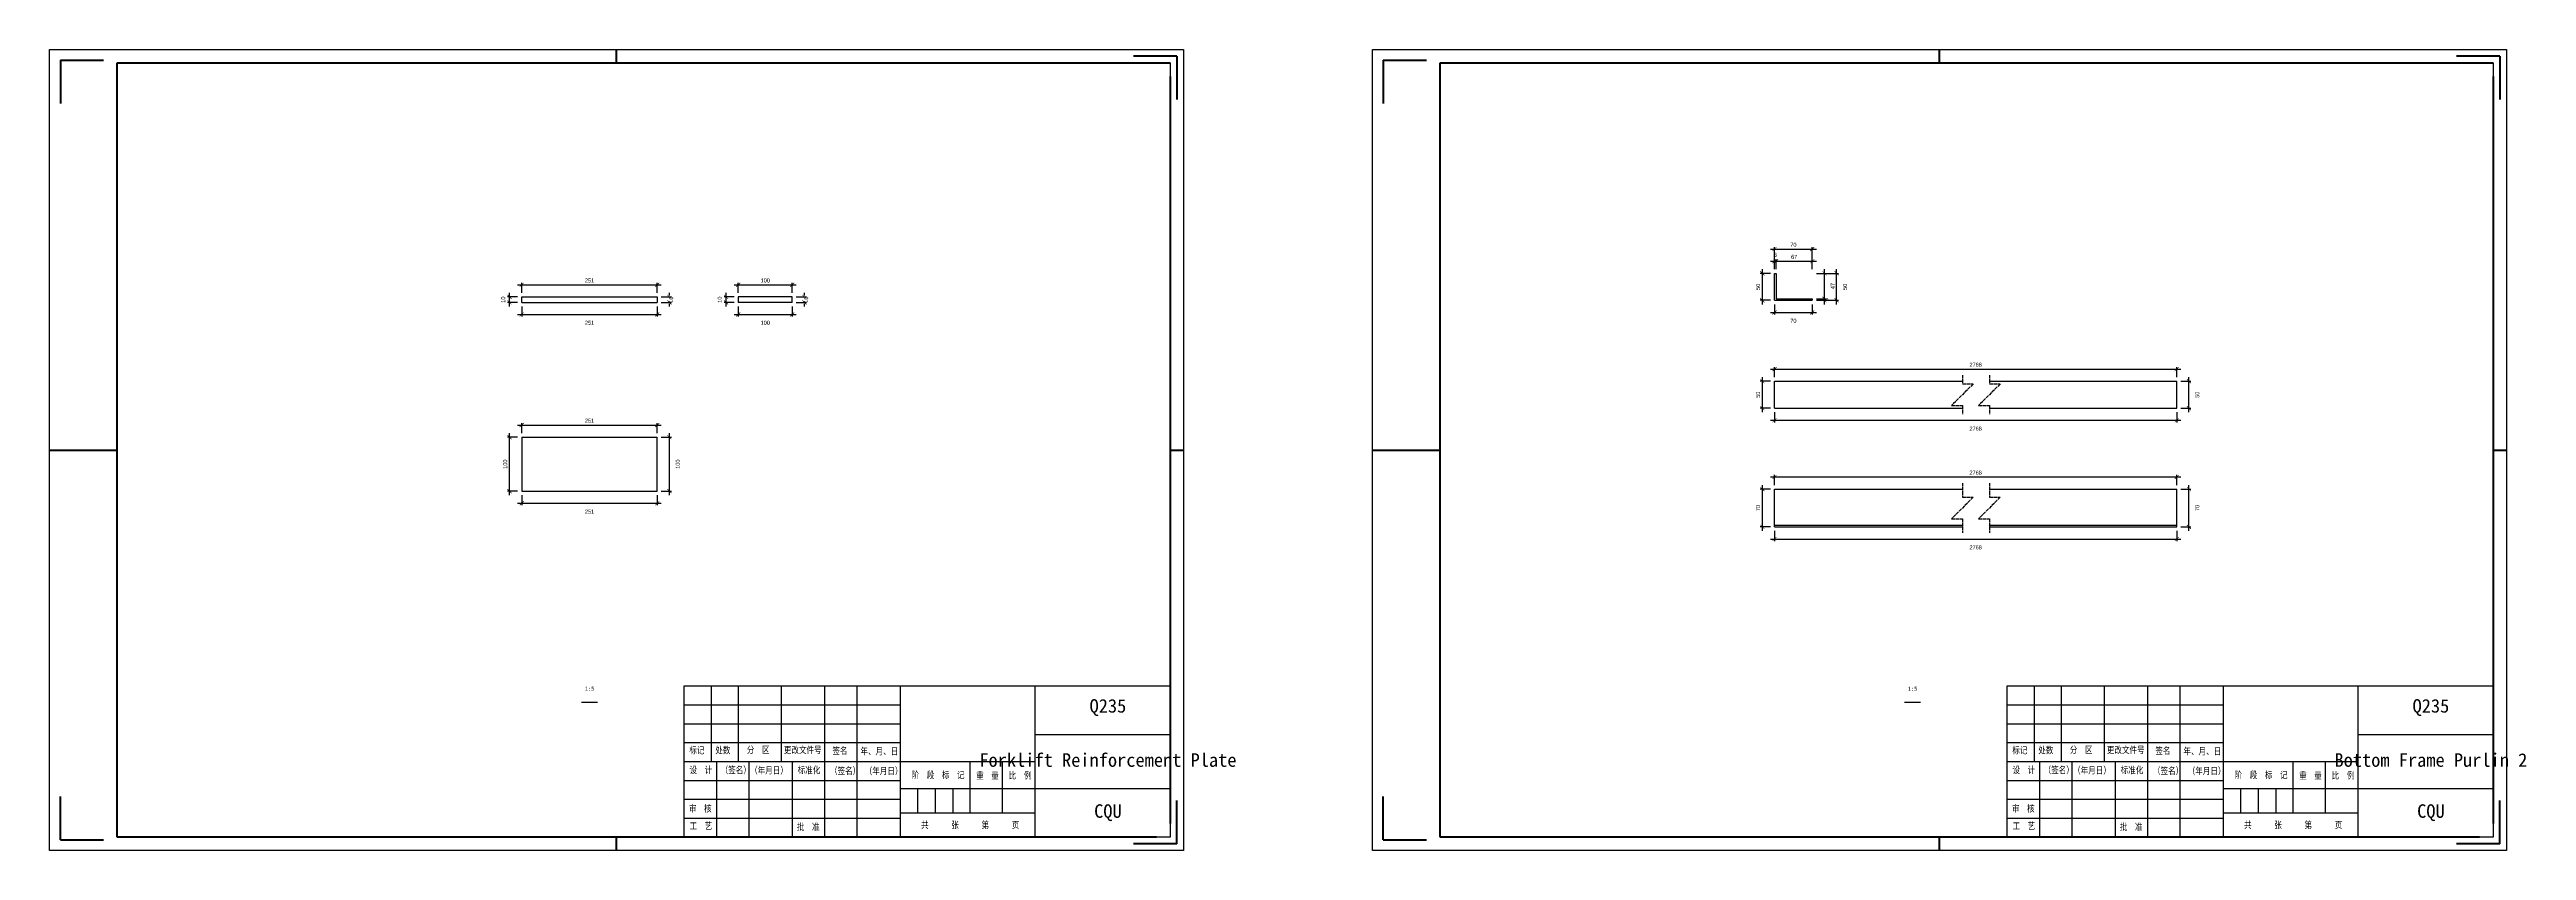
# Model space of a CAD drawing. Header units: millimetres. Extents: x 0 to 1925, y 0 to 4345.
# Drawn here: x 980 to 1897, y 1101 to 1398 of the extents above; entities that cross this region are included whole.
import ezdxf

# ---------------------------------------------------------------- set-up
doc = ezdxf.new("R2010")
doc.units = ezdxf.units.MM
doc.linetypes.add('DASHED', pattern=[1.524, 1.27, -0.254])
doc.layers.add('总内框线', color=7, linetype='Continuous', lineweight=50)
doc.layers.add('总外框线', color=7, linetype='Continuous', lineweight=30)
doc.styles.add('OpenSansCondensed-Light', font='OpenSansCondensed-Light.ttf')
doc.styles.add('陈杰（2）', font='gbenor.shx', dxfattribs={"width": 0.8, "bigfont": 'gbcbig.shx'})
doc.dimstyles.new('EZDXF', dxfattribs={"dimtxt": 0.25, "dimasz": 0.175, "dimexe": 0.375, "dimexo": 0.125, "dimgap": 0.1, "dimtad": 1, "dimlfac": 100, "dimzin": 12, "dimdsep": 46, "dimtxsty": 'OpenSansCondensed-Light', "dimblk": 'ARCHTICK', "dimcen": 2.5, "dimazin": 3, "dimtfac": 0.5, "dimtmove": 2, "dimatfit": 3, "dimarcsym": 0})

# ---------------------------------------------------------------- blocks, each defined once
blk = doc.blocks.new('_ARCHTICK')
at = {"color": 0, "linetype": 'ByBlock', "const_width": 0.15}
blk.add_lwpolyline([(-0.5, -0.5), (0.5, 0.5)], dxfattribs=at)

msp = doc.modelspace()

# ---------------------------------------------------------------- linework, layer by layer
for p, q in [((1395, 1393), (1395, 1208)), ((1885, 1393), (1885, 1208)), ((1618.87901, 1305), (1618.87901, 1315)), ((1618.87901, 1315), (1619.47901, 1315)), ((1619.47901, 1315), (1619.47901, 1305.6)), ((1154.87901, 1304.25), (1154.87901, 1306.25)), ((1154.87901, 1306.25), (1205.07901, 1306.25)), ((1154.87901, 1304.25), (1205.07901, 1304.25)), ((1205.07901, 1306.25), (1205.07901, 1304.25)), ((1255.07901, 1306.25), (1235.07901, 1306.25)), ((1235.07901, 1306.25), (1235.07901, 1304.25)), ((1255.07901, 1304.25), (1235.07901, 1304.25)), ((1255.07901, 1304.25), (1255.07901, 1306.25)), ((1618.87901, 1305), (1632.87901, 1305)), ((1619.47901, 1305.6), (1632.87901, 1305.6)), ((1632.87901, 1305.6), (1632.87901, 1305)), ((1618.87901, 1265), (1618.87901, 1275)), ((1618.87901, 1275), (1688.47901, 1275)), ((1698.47901, 1275), (1767.87901, 1275)), ((1767.87901, 1265), (1767.87901, 1275)), ((1618.87901, 1265), (1688.47901, 1265)), ((1698.47901, 1265), (1767.87901, 1265)), ((1154.87901, 1254.25), (1154.87901, 1234.25)), ((1154.87901, 1254.25), (1205.07901, 1254.25)), ((1205.07901, 1234.25), (1205.07901, 1254.25)), ((1154.87901, 1234.25), (1205.07901, 1234.25)), ((1618.87901, 1221.6), (1618.87901, 1235)), ((1618.87901, 1235), (1688.47901, 1235)), ((1698.47901, 1235), (1767.87901, 1235)), ((1767.87901, 1221.6), (1767.87901, 1235)), ((1618.87901, 1221), (1618.87901, 1221.6)), ((1618.87901, 1221.6), (1688.47901, 1221.6)), ((1618.87901, 1221), (1688.47901, 1221)), ((1698.47901, 1221.6), (1767.87901, 1221.6)), ((1698.47901, 1221), (1767.87901, 1221)), ((1767.87901, 1221), (1767.87901, 1221.6)), ((1177, 1156), (1183, 1156)), ((1215, 1162), (1395, 1162)), ((1215, 1106), (1215, 1162)), ((1225, 1162), (1225, 1134)), ((1235, 1162), (1235, 1134)), ((1251, 1162), (1251, 1134)), ((1267, 1162), (1267, 1134)), ((1279, 1162), (1279, 1106)), ((1295, 1162), (1295, 1106)), ((1345, 1106), (1345, 1162)), ((1395, 1162), (1395, 1106)), ((1667, 1156), (1673, 1156)), ((1705, 1162), (1885, 1162)), ((1705, 1106), (1705, 1162)), ((1715, 1162), (1715, 1134)), ((1725, 1162), (1725, 1134)), ((1741, 1162), (1741, 1134)), ((1757, 1162), (1757, 1134)), ((1769, 1162), (1769, 1106)), ((1785, 1162), (1785, 1106)), ((1835, 1106), (1835, 1162)), ((1885, 1162), (1885, 1106)), ((1215, 1155), (1295, 1155)), ((1215, 1148), (1295, 1148)), ((1705, 1155), (1785, 1155)), ((1705, 1148), (1785, 1148)), ((1215, 1141), (1295, 1141)), ((1345, 1144), (1395, 1144)), ((1705, 1141), (1785, 1141)), ((1835, 1144), (1885, 1144)), ((1215, 1134), (1345, 1134)), ((1227, 1134), (1227, 1106)), ((1239, 1134), (1239, 1106)), ((1255, 1134), (1255, 1106)), ((1267, 1134), (1267, 1106)), ((1321, 1115), (1321, 1134)), ((1333, 1115), (1333, 1134)), ((1705, 1134), (1835, 1134)), ((1717, 1134), (1717, 1106)), ((1729, 1134), (1729, 1106)), ((1745, 1134), (1745, 1106)), ((1757, 1134), (1757, 1106)), ((1811, 1115), (1811, 1134)), ((1823, 1115), (1823, 1134)), ((1215, 1127), (1295, 1127)), ((1215, 1120), (1295, 1120)), ((1295, 1124), (1345, 1124)), ((1301.5, 1124), (1301.5, 1115)), ((1308, 1124), (1308, 1115)), ((1314.5, 1124), (1314.5, 1115)), ((1345, 1124), (1395, 1124)), ((1705, 1127), (1785, 1127)), ((1705, 1120), (1785, 1120)), ((1785, 1124), (1835, 1124)), ((1791.5, 1124), (1791.5, 1115)), ((1798, 1124), (1798, 1115)), ((1804.5, 1124), (1804.5, 1115)), ((1835, 1124), (1885, 1124)), ((1215, 1113), (1295, 1113)), ((1295, 1115), (1345, 1115)), ((1705, 1113), (1785, 1113)), ((1785, 1115), (1835, 1115)), ((1395, 1106), (1215, 1106)), ((1885, 1106), (1705, 1106))]:
    msp.add_line(p, q)
at = {"linetype": 'DASHED'}
for p, q in [((1688.47901, 1277.25), (1688.47901, 1274)), ((1698.47901, 1277.25), (1698.47901, 1274)), ((1692.47901, 1274), (1684.47901, 1266)), ((1684.47901, 1266), (1688.47901, 1266)), ((1688.47901, 1274), (1692.47901, 1274)), ((1688.47901, 1266), (1688.47901, 1262.75)), ((1702.47901, 1274), (1694.47901, 1266)), ((1694.47901, 1266), (1698.47901, 1266)), ((1698.47901, 1274), (1702.47901, 1274)), ((1698.47901, 1266), (1698.47901, 1262.75)), ((1692.47901, 1232), (1684.47901, 1224)), ((1688.47901, 1237.25), (1688.47901, 1232)), ((1688.47901, 1232), (1692.47901, 1232)), ((1702.47901, 1232), (1694.47901, 1224)), ((1698.47901, 1237.25), (1698.47901, 1232)), ((1698.47901, 1232), (1702.47901, 1232)), ((1684.47901, 1224), (1688.47901, 1224)), ((1688.47901, 1224), (1688.47901, 1218.75)), ((1694.47901, 1224), (1698.47901, 1224)), ((1698.47901, 1224), (1698.47901, 1218.75))]:
    msp.add_line(p, q, dxfattribs=at)
at = {"layer": '总内框线'}
for p, q in [((1190, 1393), (1190, 1398)), ((1397.5, 1395.5), (1381.5, 1395.5)), ((1397.5, 1395.5), (1397.5, 1379.5)), ((1680, 1393), (1680, 1398)), ((1887.5, 1395.5), (1871.5, 1395.5)), ((1887.5, 1395.5), (1887.5, 1379.5)), ((984, 1394), (984, 1378)), ((984, 1394), (1000, 1394)), ((1005, 1106), (1005, 1393)), ((1005, 1393), (1395, 1393)), ((1395, 1388), (1395, 1111)), ((1474, 1394), (1474, 1378)), ((1474, 1394), (1490, 1394)), ((1495, 1106), (1495, 1393)), ((1495, 1393), (1885, 1393)), ((1885, 1388), (1885, 1111)), ((980, 1249.5), (1005, 1249.5)), ((1395, 1249.5), (1400, 1249.5)), ((1470, 1249.5), (1495, 1249.5)), ((1885, 1249.5), (1890, 1249.5)), ((984, 1105), (984, 1121)), ((1397.5, 1103.5), (1397.5, 1119.5)), ((1474, 1105), (1474, 1121)), ((1887.5, 1103.5), (1887.5, 1119.5)), ((984, 1105), (1000, 1105)), ((1390, 1106), (1005, 1106)), ((1190, 1101), (1190, 1106)), ((1397.5, 1103.5), (1381.5, 1103.5)), ((1474, 1105), (1490, 1105)), ((1880, 1106), (1495, 1106)), ((1680, 1101), (1680, 1106)), ((1887.5, 1103.5), (1871.5, 1103.5))]:
    msp.add_line(p, q, dxfattribs=at)
at = {"layer": '总外框线'}
for p, q in [((980, 1101), (980, 1398)), ((980, 1398), (1400, 1398)), ((1400, 1398), (1400, 1101)), ((1470, 1101), (1470, 1398)), ((1470, 1398), (1890, 1398)), ((1890, 1398), (1890, 1101)), ((1400, 1101), (980, 1101)), ((1890, 1101), (1470, 1101))]:
    msp.add_line(p, q, dxfattribs=at)

# ---------------------------------------------------------------- texts
at = {"attachment_point": 5}
for s, insert, char_height in [('1:5', (1180, 1161), 1.5), ('Q235', (1372, 1154), 5), ('1:5', (1670, 1161), 1.5), ('Q235', (1862, 1154), 5), ('Forklift Reinforcement Plate', (1372, 1134.5), 5), ('Bottom Frame Purlin 2', (1862, 1134.5), 5), ('CQU', (1372, 1115), 5), ('CQU', (1862, 1115), 5)]:
    msp.add_mtext(s, dxfattribs=dict(at, insert=insert, char_height=char_height))
at = {"char_height": 2.5, "width": 93.0192856, "attachment_point": 1, "style": '陈杰（2）'}
for s, insert in [('{\\fSimSun|b0|i0|c134|p2;标记}', (1216.95482, 1139.44053)), ('{\\fSimSun|b0|i0|c134|p2;处数}', (1226.57596, 1139.45543)), ('{\\fSimSun|b0|i0|c134|p2;分\u3000区}', (1238.23692, 1139.57959)), ('{\\fSimSun|b0|i0|c134|p2;更改文件号}', (1251.97169, 1139.52496)), ('{\\fSimSun|b0|i0|c134|p2;签名}', (1269.95608, 1139.2667)), ('{\\fSimSun|b0|i0|c134|p2;年、月、日}', (1280.35064, 1139.07301)), ('{\\fSimSun|b0|i0|c134|p2;标记}', (1706.95482, 1139.44053)), ('{\\fSimSun|b0|i0|c134|p2;处数}', (1716.57596, 1139.45543)), ('{\\fSimSun|b0|i0|c134|p2;分\u3000区}', (1728.23692, 1139.57959)), ('{\\fSimSun|b0|i0|c134|p2;更改文件号}', (1741.97169, 1139.52496)), ('{\\fSimSun|b0|i0|c134|p2;签名}', (1759.95608, 1139.2667)), ('{\\fSimSun|b0|i0|c134|p2;年、月、日}', (1770.35064, 1139.07301)), ('{\\fSimSun|b0|i0|c134|p2;设\u3000计}', (1217.01432, 1132.10007)), ('{\\fSimSun|b0|i0|c134|p2;（签名）}', (1228.55629, 1132.10007)), ('{\\fSimSun|b0|i0|c134|p2;\u3000（年月日）}', (1236.68156, 1131.98584)), ('{\\fSimSun|b0|i0|c134|p2;标准化}', (1257.08823, 1132.08517)), ('{\\fSimSun|b0|i0|c134|p2;（签名）}', (1269.05516, 1131.83685)), ('{\\fSimSun|b0|i0|c134|p2;（年月日）}', (1281.923, 1131.73752)), ('{\\fSimSun|b0|i0|c134|p2;阶\u3000段\u3000标\u3000记}', (1299.30395, 1130.25254)), ('{\\fSimSun|b0|i0|c134|p2;重\u3000量}', (1323.18681, 1130.02408)), ('{\\fSimSun|b0|i0|c134|p2;比\u3000例}', (1335.23873, 1130.09361)), ('{\\fSimSun|b0|i0|c134|p2;设\u3000计}', (1707.01432, 1132.10007)), ('{\\fSimSun|b0|i0|c134|p2;（签名）}', (1718.55629, 1132.10007)), ('{\\fSimSun|b0|i0|c134|p2;\u3000（年月日）}', (1726.68156, 1131.98584)), ('{\\fSimSun|b0|i0|c134|p2;标准化}', (1747.08823, 1132.08517)), ('{\\fSimSun|b0|i0|c134|p2;（签名）}', (1759.05516, 1131.83685)), ('{\\fSimSun|b0|i0|c134|p2;（年月日）}', (1771.923, 1131.73752)), ('{\\fSimSun|b0|i0|c134|p2;阶\u3000段\u3000标\u3000记}', (1789.30395, 1130.25254)), ('{\\fSimSun|b0|i0|c134|p2;重\u3000量}', (1813.18681, 1130.02408)), ('{\\fSimSun|b0|i0|c134|p2;比\u3000例}', (1825.23873, 1130.09361)), ('{\\fSimSun|b0|i0|c134|p2;审\u3000核}', (1216.81034, 1117.83138)), ('{\\fSimSun|b0|i0|c134|p2;工\u3000艺}', (1217.01432, 1111.34515)), ('{\\fSimSun|b0|i0|c134|p2;批\u3000准}', (1256.78226, 1111.0273)), ('{\\fSimSun|b0|i0|c134|p2;共\u3000\u3000\u3000张\u3000\u3000\u3000第\u3000\u3000\u3000页}', (1302.79713, 1111.72757)), ('{\\fSimSun|b0|i0|c134|p2;审\u3000核}', (1706.81034, 1117.83138)), ('{\\fSimSun|b0|i0|c134|p2;工\u3000艺}', (1707.01432, 1111.34515)), ('{\\fSimSun|b0|i0|c134|p2;批\u3000准}', (1746.78226, 1111.0273)), ('{\\fSimSun|b0|i0|c134|p2;共\u3000\u3000\u3000张\u3000\u3000\u3000第\u3000\u3000\u3000页}', (1792.79713, 1111.72757))]:
    msp.add_mtext(s, dxfattribs=dict(at, insert=insert))

# ---------------------------------------------------------------- dimensions: what is measured, and where the dimension line sits
for base, p1, p2, location, text, override in [((1618.87901, 1324), (1618.87901, 1315), (1632.87901, 1315), (1625.87901, 1325.6), '70', {"dimtxt": 1.5, "dimasz": 1.5, "dimexe": 0.75, "dimexo": 1.5, "dimtad": 1, "dimlfac": 5, "dimblk": 'ARCHTICK', "dimsah": 0, "dimtsz": 0, "dimdle": 1.5, "dimtmove": 2}), ((1618.87901, 1300.5), (1618.87901, 1305), (1632.87901, 1305), (1625.87901, 1297.4), '70', {"dimtxt": 1.5, "dimasz": 1.5, "dimexe": 0.75, "dimexo": 1.5, "dimtad": 4, "dimlfac": 5, "dimblk": 'ARCHTICK', "dimsah": 0, "dimtsz": 0, "dimdle": 1.5, "dimtmove": 2}), ((1618.87901, 1279.5), (1618.87901, 1275), (1767.87901, 1275), (1693.37901, 1281.1), '2768', {"dimtxt": 1.5, "dimasz": 1.5, "dimexe": 0.75, "dimexo": 1.5, "dimtad": 1, "dimlfac": 5, "dimblk": 'ARCHTICK', "dimsah": 0, "dimtsz": 0, "dimdle": 1.5, "dimtmove": 2}), ((1618.87901, 1260.5), (1618.87901, 1265), (1767.87901, 1265), (1693.37901, 1257.4), '2768', {"dimtxt": 1.5, "dimasz": 1.5, "dimexe": 0.75, "dimexo": 1.5, "dimtad": 4, "dimlfac": 5, "dimblk": 'ARCHTICK', "dimsah": 0, "dimtsz": 0, "dimdle": 1.5, "dimtmove": 2}), ((1618.87901, 1239.5), (1618.87901, 1235), (1767.87901, 1235), (1693.37901, 1241.1), '2768', {"dimtxt": 1.5, "dimasz": 1.5, "dimexe": 0.75, "dimexo": 1.5, "dimtad": 1, "dimlfac": 5, "dimblk": 'ARCHTICK', "dimsah": 0, "dimtsz": 0, "dimdle": 1.5, "dimtmove": 2}), ((1618.87901, 1216.5), (1618.87901, 1221), (1767.87901, 1221), (1693.37901, 1213.4), '2768', {"dimtxt": 1.5, "dimasz": 1.5, "dimexe": 0.75, "dimexo": 1.5, "dimtad": 4, "dimlfac": 5, "dimblk": 'ARCHTICK', "dimsah": 0, "dimtsz": 0, "dimdle": 1.5, "dimtmove": 2})]:
    msp.add_linear_dim(base=base, p1=p1, p2=p2, location=location, text=text, dimstyle='EZDXF', override=override).render()
for base, p1, p2, location, override in [((1618.87901, 1319.5), (1618.87901, 1315), (1619.47901, 1315), (1619.17901, 1321.85), {"dimtxt": 1.5, "dimasz": 1.5, "dimexe": 0.75, "dimexo": 1.5, "dimtad": 1, "dimlfac": 5, "dimblk": 'ARCHTICK', "dimsah": 0, "dimtsz": 0, "dimdle": 1.5, "dimtmove": 2}), ((1619.47901, 1319.5), (1619.47901, 1315), (1632.87901, 1315), (1626.17901, 1321.1), {"dimtxt": 1.5, "dimasz": 1.5, "dimexe": 0.75, "dimexo": 1.5, "dimtad": 1, "dimlfac": 5, "dimblk": 'ARCHTICK', "dimsah": 0, "dimtsz": 0, "dimdle": 1.5, "dimtmove": 2}), ((1154.87901, 1310.75), (1154.87901, 1306.25), (1205.07901, 1306.25), (1179.97901, 1312.35), {"dimtxt": 1.5, "dimasz": 1.5, "dimexe": 0.75, "dimexo": 1.5, "dimtad": 1, "dimlfac": 5, "dimblk": 'ARCHTICK', "dimsah": 0, "dimtsz": 0, "dimdle": 1.5, "dimtmove": 2}), ((1235.07901, 1310.75), (1235.07901, 1306.25), (1255.07901, 1306.25), (1245.07901, 1312.35), {"dimtxt": 1.5, "dimasz": 1.5, "dimexe": 0.75, "dimexo": 1.5, "dimtad": 1, "dimlfac": 5, "dimblk": 'ARCHTICK', "dimsah": 0, "dimtsz": 0, "dimdle": 1.5, "dimtmove": 2}), ((1154.87901, 1299.75), (1154.87901, 1304.25), (1205.07901, 1304.25), (1179.97901, 1296.65), {"dimtxt": 1.5, "dimasz": 1.5, "dimexe": 0.75, "dimexo": 1.5, "dimtad": 4, "dimlfac": 5, "dimblk": 'ARCHTICK', "dimsah": 0, "dimtsz": 0, "dimdle": 1.5, "dimtmove": 2}), ((1235.07901, 1299.75), (1235.07901, 1304.25), (1255.07901, 1304.25), (1245.07901, 1296.65), {"dimtxt": 1.5, "dimasz": 1.5, "dimexe": 0.75, "dimexo": 1.5, "dimtad": 4, "dimlfac": 5, "dimblk": 'ARCHTICK', "dimsah": 0, "dimtsz": 0, "dimdle": 1.5, "dimtmove": 2}), ((1154.87901, 1258.75), (1154.87901, 1254.25), (1205.07901, 1254.25), (1179.97901, 1260.35), {"dimtxt": 1.5, "dimasz": 1.5, "dimexe": 0.75, "dimexo": 1.5, "dimtad": 1, "dimlfac": 5, "dimblk": 'ARCHTICK', "dimsah": 0, "dimtsz": 0, "dimdle": 1.5, "dimtmove": 2}), ((1154.87901, 1229.75), (1154.87901, 1234.25), (1205.07901, 1234.25), (1179.97901, 1226.65), {"dimtxt": 1.5, "dimasz": 1.5, "dimexe": 0.75, "dimexo": 1.5, "dimtad": 4, "dimlfac": 5, "dimblk": 'ARCHTICK', "dimsah": 0, "dimtsz": 0, "dimdle": 1.5, "dimtmove": 2})]:
    msp.add_linear_dim(base=base, p1=p1, p2=p2, location=location, dimstyle='EZDXF', override=override).render()
for base, p1, p2, location, text, override in [((1614.37901, 1305), (1618.87901, 1305), (1618.87901, 1315), (1612.77901, 1310), '50', {"dimtxt": 1.5, "dimasz": 1.5, "dimexe": 0.75, "dimexo": 1.5, "dimtad": 1, "dimlfac": 5, "dimblk": 'ARCHTICK', "dimsah": 0, "dimtsz": 0, "dimdle": 1.5, "dimtmove": 2}), ((1641.87901, 1305), (1632.87901, 1305), (1632.87901, 1315), (1644.97901, 1310), '50', {"dimtxt": 1.5, "dimasz": 1.5, "dimexe": 0.75, "dimexo": 1.5, "dimtad": 4, "dimlfac": 5, "dimblk": 'ARCHTICK', "dimsah": 0, "dimtsz": 0, "dimdle": 1.5, "dimtmove": 2}), ((1614.37901, 1265), (1618.87901, 1265), (1618.87901, 1275), (1612.77901, 1270), '50', {"dimtxt": 1.5, "dimasz": 1.5, "dimexe": 0.75, "dimexo": 1.5, "dimtad": 1, "dimlfac": 5, "dimblk": 'ARCHTICK', "dimsah": 0, "dimtsz": 0, "dimdle": 1.5, "dimtmove": 2}), ((1772.37901, 1265), (1767.87901, 1265), (1767.87901, 1275), (1775.47901, 1270), '50', {"dimtxt": 1.5, "dimasz": 1.5, "dimexe": 0.75, "dimexo": 1.5, "dimtad": 4, "dimlfac": 5, "dimblk": 'ARCHTICK', "dimsah": 0, "dimtsz": 0, "dimdle": 1.5, "dimtmove": 2}), ((1614.37901, 1221), (1618.87901, 1221), (1618.87901, 1235), (1612.77901, 1228), '70', {"dimtxt": 1.5, "dimasz": 1.5, "dimexe": 0.75, "dimexo": 1.5, "dimtad": 1, "dimlfac": 5, "dimblk": 'ARCHTICK', "dimsah": 0, "dimtsz": 0, "dimdle": 1.5, "dimtmove": 2}), ((1772.37901, 1221), (1767.87901, 1221), (1767.87901, 1235), (1775.47901, 1228), '70', {"dimtxt": 1.5, "dimasz": 1.5, "dimexe": 0.75, "dimexo": 1.5, "dimtad": 4, "dimlfac": 5, "dimblk": 'ARCHTICK', "dimsah": 0, "dimtsz": 0, "dimdle": 1.5, "dimtmove": 2})]:
    msp.add_linear_dim(base=base, p1=p1, p2=p2, angle=90, location=location, text=text, dimstyle='EZDXF', override=override).render()
for base, p1, p2, location, override in [((1637.37901, 1305.6), (1632.87901, 1305.6), (1632.87901, 1315), (1640.47901, 1310.3), {"dimtxt": 1.5, "dimasz": 1.5, "dimexe": 0.75, "dimexo": 1.5, "dimtad": 4, "dimlfac": 5, "dimblk": 'ARCHTICK', "dimsah": 0, "dimtsz": 0, "dimdle": 1.5, "dimtmove": 2}), ((1150.37901, 1304.25), (1154.87901, 1304.25), (1154.87901, 1306.25), (1148.02901, 1305.25), {"dimtxt": 1.5, "dimasz": 1.5, "dimexe": 0.75, "dimexo": 1.5, "dimtad": 1, "dimlfac": 5, "dimblk": 'ARCHTICK', "dimsah": 0, "dimtsz": 0, "dimdle": 1.5, "dimtmove": 2}), ((1209.57901, 1304.25), (1205.07901, 1304.25), (1205.07901, 1306.25), (1210.22901, 1305.25), {"dimtxt": 1.5, "dimasz": 1.5, "dimexe": 0.75, "dimexo": 1.5, "dimtad": 4, "dimlfac": 5, "dimblk": 'ARCHTICK', "dimsah": 0, "dimtsz": 0, "dimdle": 1.5, "dimtmove": 2}), ((1230.57901, 1304.25), (1235.07901, 1304.25), (1235.07901, 1306.25), (1228.22901, 1305.25), {"dimtxt": 1.5, "dimasz": 1.5, "dimexe": 0.75, "dimexo": 1.5, "dimtad": 1, "dimlfac": 5, "dimblk": 'ARCHTICK', "dimsah": 0, "dimtsz": 0, "dimdle": 1.5, "dimtmove": 2}), ((1259.57901, 1304.25), (1255.07901, 1304.25), (1255.07901, 1306.25), (1260.22901, 1305.25), {"dimtxt": 1.5, "dimasz": 1.5, "dimexe": 0.75, "dimexo": 1.5, "dimtad": 4, "dimlfac": 5, "dimblk": 'ARCHTICK', "dimsah": 0, "dimtsz": 0, "dimdle": 1.5, "dimtmove": 2}), ((1637.37901, 1305), (1632.87901, 1305), (1632.87901, 1305.6), (1638.02901, 1305.3), {"dimtxt": 1.5, "dimasz": 1.5, "dimexe": 0.75, "dimexo": 1.5, "dimtad": 4, "dimlfac": 5, "dimblk": 'ARCHTICK', "dimsah": 0, "dimtsz": 0, "dimdle": 1.5, "dimtmove": 2}), ((1150.37901, 1234.25), (1154.87901, 1234.25), (1154.87901, 1254.25), (1148.77901, 1244.25), {"dimtxt": 1.5, "dimasz": 1.5, "dimexe": 0.75, "dimexo": 1.5, "dimtad": 1, "dimlfac": 5, "dimblk": 'ARCHTICK', "dimsah": 0, "dimtsz": 0, "dimdle": 1.5, "dimtmove": 2}), ((1209.57901, 1234.25), (1205.07901, 1234.25), (1205.07901, 1254.25), (1212.67901, 1244.25), {"dimtxt": 1.5, "dimasz": 1.5, "dimexe": 0.75, "dimexo": 1.5, "dimtad": 4, "dimlfac": 5, "dimblk": 'ARCHTICK', "dimsah": 0, "dimtsz": 0, "dimdle": 1.5, "dimtmove": 2})]:
    msp.add_linear_dim(base=base, p1=p1, p2=p2, angle=90, location=location, dimstyle='EZDXF', override=override).render()

doc.saveas('drawing.dxf')
